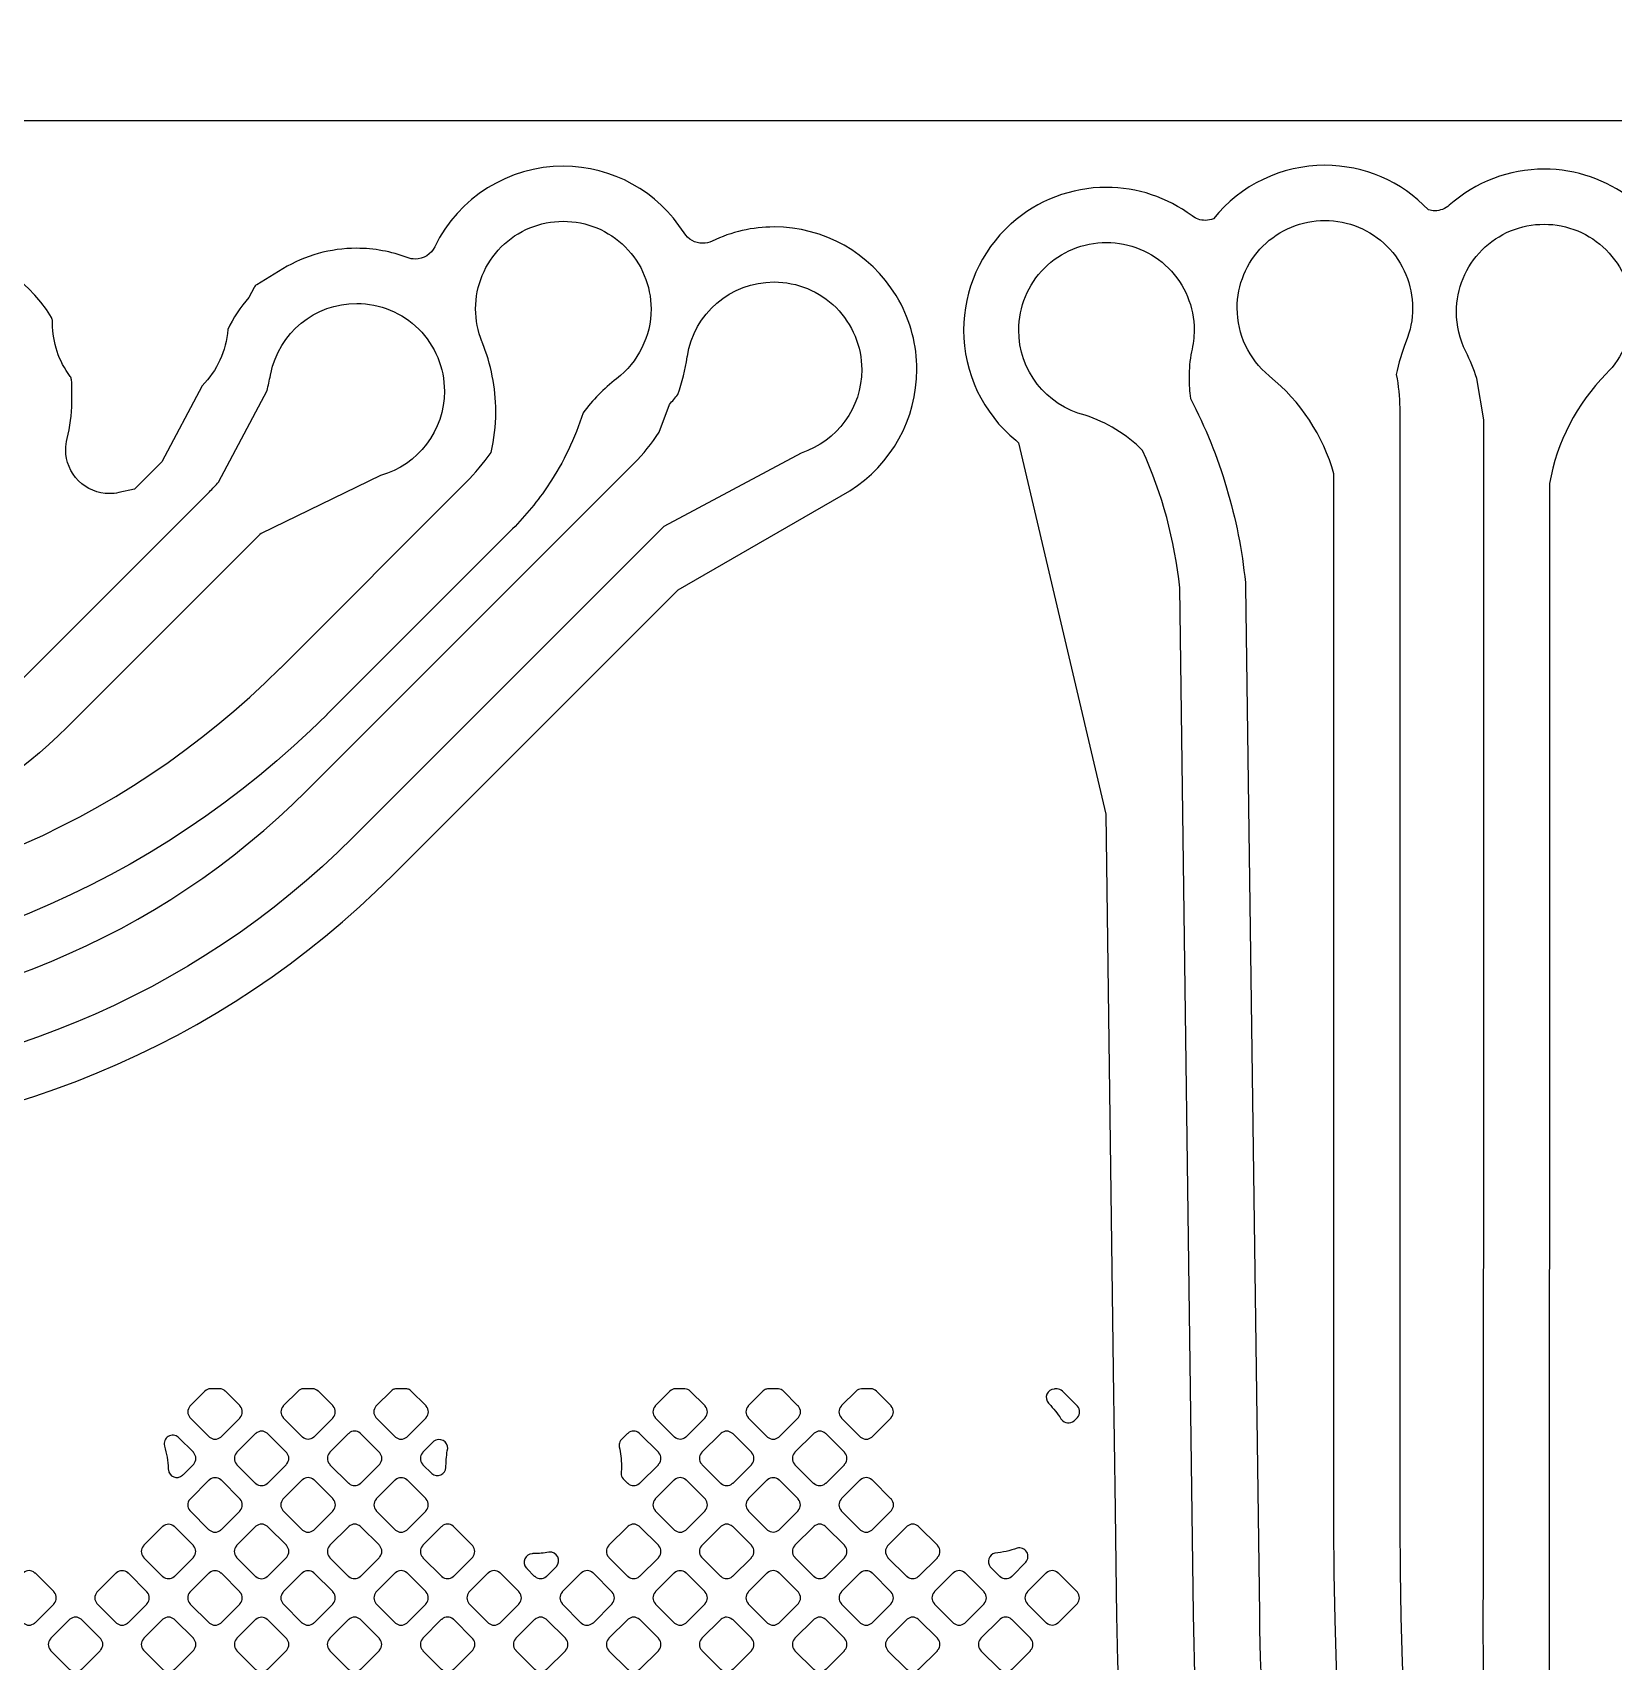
# Model space of a CAD drawing. Extents: x 0 to 248, y 0 to 175.
# Drawn here: x 83.632 to 87.295, y 149.418 to 153.192 of the extents above; entities that cross this region are included whole.
import ezdxf

# ---------------------------------------------------------------- set-up
doc = ezdxf.new("R2010")
doc.units = 0
doc.layers.add('gbr-dxf', color=7, linetype='Continuous')
doc.layers.add('gbr-outline-dxf', color=2, linetype='Continuous')

msp = doc.modelspace()

# ---------------------------------------------------------------- linework, layer by layer
at = {"layer": 'gbr-dxf', "linetype": 'Continuous'}
for points in [[(77.6463, 149.5071), (77.6463, 152.6918, -0.414221), (77.9428, 152.9882), (90.943, 152.9882, -0.41422), (91.2394, 152.6918), (91.2394, 149.5109), (91.2192, 149.4907, 0.16592), (91.2141, 149.4789), (91.2141, 147.4676, -0.013289), (91.214, 147.4665), (91.214, 146.461)], [(82.9762, 150.6211, 0.198925), (84.4649, 151.2381), (85.1279, 151.9008), (85.5254, 152.1307, 0.258618), (85.6808, 152.4111, 0.127466), (85.6392, 152.5719), (85.6326, 152.5828, 0.261972), (85.35, 152.7418), (85.3499, 152.7418, 0.112514), (85.2066, 152.709, -0.112024), (85.1847, 152.7041, -0.25774), (85.1416, 152.7278, 0.257859), (84.8617, 152.8825, 0.287253), (84.564, 152.6961, -0.287801), (84.5183, 152.6674, -0.090991), (84.5003, 152.6707, 0.090898), (84.3829, 152.6923), (84.3824, 152.6923, 0.135887), (84.2122, 152.645), (84.1514, 152.608, 0.114019), (84.1453, 152.6014, -0.034533), (84.1451, 152.6012), (84.1332, 152.5785, 0.067769), (84.0842, 152.5038, -0.181663), (84.0247, 152.3739), (83.9313, 152.1975), (83.8678, 152.134), (83.8317, 152.1261, -0.053127), (83.8104, 152.1238, -0.414229), (83.7088, 152.2255, -0.064568), (83.7121, 152.2513, 0.064379), (83.723, 152.3354), (83.723, 152.3359, 0.00737), (83.7228, 152.3453, 0.012254), (83.7233, 152.3613, 0.020059), (83.7222, 152.3877, 0.103834), (83.7194, 152.3954, -0.163352), (83.6783, 152.518, -0.006774), (83.6784, 152.5231, 0.117183), (83.6759, 152.532, 0.263062), (83.3923, 152.6923, 0.209797)], [(87.4535, 152.6313, 0.338779), (87.1343, 152.8757), (87.1343, 152.8757, 0.183708), (86.9145, 152.7921, -0.183274), (86.8808, 152.7793, -0.072667), (86.8663, 152.7814, 0.205697), (86.6263, 152.8846), (86.6262, 152.8846, 0.227316), (86.3682, 152.7609, -0.096943), (86.3491, 152.7571, -0.163848), (86.3184, 152.7675, 0.162093), (86.12, 152.8335), (86.12, 152.8335, 0.184364), (85.8996, 152.7494, -0.006596), (85.898, 152.7479, 0.211806), (85.7893, 152.5028)], [(82.8154, 151.1429, 0.198586), (84.2057, 151.7194), (84.2061, 151.7197), (84.6359, 152.1495), (84.6362, 152.1499, 0.043997), (84.6942, 152.2192, 0.055768), (84.7053, 152.3119, -0.010996), (84.7052, 152.315, 0.097775), (84.6737, 152.4745, -0.007223), (84.6731, 152.4762, -0.095614), (84.6585, 152.5518, -0.414223), (84.8617, 152.755, -0.414223), (85.0649, 152.5518, -0.234065), (84.9849, 152.3902, 0.066151), (84.9076, 152.311, -0.069076), (84.8284, 152.1455, -0.007481), (84.8273, 152.1439, -0.04941), (84.744, 152.0421), (84.7436, 152.0417), (84.3139, 151.612), (84.3135, 151.6116, -0.198844), (82.8135, 150.9905, -0.007678)], [(89.1938, 143.5837, -0.198755), (86.6473, 149.73, -0.011889), (86.6472, 149.7334, -0.001401), (86.6473, 149.7803, -0.006774), (86.6473, 149.7819), (86.6473, 152.1694, 0.15456), (86.4982, 152.3959, -0.007498), (86.4968, 152.3971, -0.223524), (86.4231, 152.5536, -0.414223), (86.6263, 152.7568, -0.414223), (86.8295, 152.5536, -0.097355), (86.8144, 152.4768, 0.044886), (86.7916, 152.3996, -0.047616), (86.7997, 152.3225, -0.019176), (86.7998, 152.3168), (86.7998, 152.1813, -0.01601), (86.7997, 152.1766), (86.7997, 149.7799, -0.008654), (86.7997, 149.7776, 0.001254), (86.7996, 149.7368, -0.011774), (86.7997, 149.7335, 0.198929), (89.3032, 143.6898, -0.008685)], [(89.2774, 143.9919, -0.198702), (86.9933, 149.5055, -0.011933), (86.9932, 149.509, -0.002991), (86.9938, 149.6015), (86.9938, 149.6026), (86.9943, 151.0538, -0.007608), (86.9943, 151.0557), (86.9943, 152.1514, -0.007697), (86.9943, 152.1534, -0.009964), (86.9943, 152.1561), (86.9943, 152.2945), (86.9781, 152.3909, 0.035159), (86.9528, 152.4534, -0.117388), (86.931, 152.5449, -0.414223), (87.1342, 152.7481, -0.414223), (87.3374, 152.5449, -0.198264), (87.2783, 152.4016, 0.15275), (87.1467, 152.147), (87.1467, 151.0537, -0.007746), (87.1467, 151.0518), (87.1462, 149.6006, -0.010093), (87.1461, 149.5978, 0.002819), (87.1456, 149.5124, -0.011725), (87.1457, 149.509, 0.198897), (89.3868, 144.098, -0.008509)], [(86.4278, 148.43, -0.041374), (86.3219, 149.5264, -0.007759), (86.3219, 149.5284), (86.29, 151.9058, 0.079976), (86.2039, 152.2241, 0.116512), (86.0707, 152.3057, -0.344005), (85.9169, 152.5028, -0.414223), (86.1201, 152.706, -0.414223), (86.3233, 152.5028, -0.062274), (86.317, 152.4528, 0.045111), (86.3115, 152.3922, 0.035373), (86.3149, 152.3445, -0.094409), (86.442, 151.9177, -0.028699), (86.4424, 151.909), (86.4744, 149.5285, -0.007653), (86.4744, 149.5265, 0.041158), (86.5771, 148.4608, -0.012756)], [(82.9796, 150.9008, 0.198379), (84.267, 151.4354), (84.2673, 151.4358), (85.0245, 152.193), (85.0246, 152.193), (85.0246, 152.193), (85.0251, 152.1936, 0.052894), (85.0835, 152.2662), (85.1078, 152.3306, 0.022796), (85.1269, 152.3538, 0.050871), (85.1489, 152.4407, -0.006255), (85.1491, 152.442, -0.370175), (85.3499, 152.6143, -0.414223), (85.5531, 152.4111, -0.324687), (85.4129, 152.2179), (85.0946, 152.0475), (84.3751, 151.328), (84.3747, 151.3276, -0.198865), (82.9763, 150.7484, -0.011859)], [(83.6049, 151.6911), (84.041, 152.1272), (84.041, 152.1272), (84.041, 152.1272), (84.0419, 152.1281, 0.015135), (84.0631, 152.1507), (84.1753, 152.3626, 0.017646), (84.183, 152.3979, -0.01267), (84.1838, 152.4015, -0.357172), (84.383, 152.5646, -0.414223), (84.5862, 152.3614, -0.336141), (84.4379, 152.1657), (84.1615, 152.0317, 0.008153), (84.1497, 152.0203), (84.1488, 152.0194), (84.1488, 152.0194), (84.1488, 152.0194), (83.7127, 151.5833), (83.7123, 151.5829, -0.19837), (82.8802, 151.2376, -0.007863)], [(85.7893, 152.5028, 0.224387), (85.9099, 152.2475), (85.9166, 152.2419), (86.1187, 151.3809), (86.1359, 150.0936, -0.031401), (86.136, 150.0905), (86.1403, 149.7695, -0.024536), (86.1404, 149.7672), (86.1428, 149.5822, -0.02971), (86.1429, 149.5793), (86.1429, 149.5791), (86.1436, 149.526, -0.020598), (86.1437, 149.524, 0.041374), (86.2525, 148.3984, -0.014401), (86.2527, 148.3972), (86.3221, 148.0123, -0.013612), (86.3223, 148.0111, 0.04234), (86.6973, 146.633, -0.034058), (86.6984, 146.6299, 0.030775), (87.1147, 145.678, -0.014751), (87.1153, 145.6768), (87.2744, 145.3666, -0.022541), (87.2755, 145.3647, 0.006915), (87.3941, 145.1431, 0.283708)]]:
    msp.add_lwpolyline(points, format="xyb", dxfattribs=at)
for points in [[(83.9967, 149.9831, -0.103612), (83.9977, 149.9813), (84.0402, 149.9388, -0.100054), (84.0419, 149.9378, 0.379731), (84.0679, 149.9378, -0.096265), (84.0695, 149.9388), (84.1121, 149.9814, -0.096266), (84.1131, 149.9831, 0.379731), (84.1131, 150.009, -0.107718), (84.1121, 150.0109), (84.0791, 150.0439, -0.061973), (84.0786, 150.0443, 0.180731), (84.0657, 150.0496), (84.0441, 150.0496, 0.176204), (84.0314, 150.0445), (83.9976, 150.0107, -0.096266), (83.9967, 150.0091, 0.379731)], [(84.2123, 149.9831, -0.096265), (84.2133, 149.9815), (84.2559, 149.9389, -0.091913), (84.2574, 149.938, 0.379731), (84.2834, 149.938, -0.09572), (84.2851, 149.9389), (84.3276, 149.9814, -0.096266), (84.3285, 149.9831, 0.379731), (84.3285, 150.0091, -0.100032), (84.3275, 150.0108), (84.2942, 150.0441, -0.034754), (84.294, 150.0443, -0.045322), (84.2937, 150.0445, 0.176073), (84.281, 150.0496), (84.2597, 150.0496, 0.175844), (84.2471, 150.0445), (84.2133, 150.0107, -0.095916), (84.2123, 150.0091, 0.379731)], [(84.4276, 149.9831, -0.087549), (84.4286, 149.9816), (84.4713, 149.9389, -0.09979), (84.473, 149.9379, 0.379731), (84.499, 149.9379, -0.096225), (84.5006, 149.9388), (84.5432, 149.9815, -0.095916), (84.5442, 149.9831, 0.379731), (84.5442, 150.0091, -0.087748), (84.5433, 150.0106), (84.5087, 150.0452, 0.062876), (84.5045, 150.0478, 0.090011), (84.4976, 150.0496), (84.4746, 150.0496, 0.093619), (84.4675, 150.0478, 0.075399), (84.4625, 150.0445), (84.4286, 150.0107, -0.095916), (84.4276, 150.009, 0.379731)], [(85.0742, 149.9832, -0.087372), (85.0751, 149.9817), (85.1178, 149.939, -0.099696), (85.1195, 149.938, 0.379731), (85.1455, 149.938, -0.096265), (85.1472, 149.939), (85.1897, 149.9815, -0.095916), (85.1906, 149.9831, 0.379731), (85.1906, 150.0091, -0.091745), (85.1897, 150.0106), (85.1558, 150.0445, 0.169599), (85.1436, 150.0496), (85.1216, 150.0496, 0.176204), (85.1089, 150.0445), (85.0752, 150.0108, -0.096266), (85.0742, 150.0092, 0.379731)], [(85.2897, 149.9831, -0.09572), (85.2907, 149.9814), (85.3334, 149.9387, -0.091964), (85.335, 149.9378, 0.379731), (85.361, 149.9378, -0.096265), (85.3626, 149.9388), (85.4053, 149.9815, -0.096266), (85.4063, 149.9831, 0.379731), (85.4063, 150.0091, -0.082756), (85.4054, 150.0105), (85.3705, 150.0454, 0.060717), (85.3664, 150.0479, 0.084526), (85.36, 150.0496), (85.3364, 150.0496, 0.094049), (85.3292, 150.0477, 0.070237), (85.3246, 150.0446), (85.2907, 150.0107, -0.096266), (85.2897, 150.0091, 0.379731)], [(85.5054, 149.9831, -0.103825), (85.5064, 149.9813), (85.5488, 149.9389, -0.09979), (85.5505, 149.9379, 0.379289), (85.5765, 149.9379, -0.095866), (85.5781, 149.9389), (85.6207, 149.9814, -0.095796), (85.6216, 149.9831, 0.37925), (85.6216, 150.009, -0.108153), (85.6206, 150.0109), (85.5876, 150.0439, -0.063761), (85.5871, 150.0443, 0.180695), (85.5742, 150.0496), (85.5524, 150.0496, 0.16951), (85.5402, 150.0445), (85.5064, 150.0107, -0.096266), (85.5054, 150.0091, 0.379731)], [(85.9857, 150.0167, -0.061622), (85.9871, 150.0146, -0.054713), (86.0148, 149.9801, -0.066118), (86.0161, 149.9786, 0.44416), (86.045, 149.9754, -0.075742), (86.0469, 149.9766), (86.0519, 149.9816, -0.096266), (86.0529, 149.9833, 0.379731), (86.0529, 150.0092, -0.08798), (86.0519, 150.0107), (86.0181, 150.0445, 0.169599), (86.006, 150.0496), (86.0016, 150.0496, -0.064782), (85.999, 150.0491, 0.626645)], [(83.9374, 149.9176, -0.028076), (83.9375, 149.9166, -0.064828), (83.9462, 149.8649, -0.044472), (83.9467, 149.862, 0.615546), (83.9792, 149.8491, -0.047752), (83.9817, 149.851), (84.0044, 149.8737, -0.096266), (84.0054, 149.8753, 0.379731), (84.0054, 149.9013, -0.082756), (84.0045, 149.9027), (83.9705, 149.9366, -0.0231), (83.9699, 149.9372, 0.734043)], [(84.1044, 149.9012, 0.379214), (84.1045, 149.8753, -0.10047), (84.1055, 149.8735), (84.1479, 149.8311, -0.096266), (84.1496, 149.8301, 0.379289), (84.1755, 149.8301, -0.095866), (84.1772, 149.831), (84.2199, 149.8738, -0.095602), (84.2209, 149.8755, 0.379214), (84.2209, 149.9014, -0.096625), (84.2199, 149.9031), (84.1774, 149.9455, -0.100115), (84.1757, 149.9465, 0.379672), (84.1498, 149.9465, -0.096157), (84.1481, 149.9456), (84.1054, 149.9028, -0.095602)], [(84.32, 149.9014, 0.379293), (84.32, 149.8754, -0.091954), (84.3209, 149.8738), (84.3638, 149.831, -0.087515), (84.3652, 149.8301, 0.379731), (84.3912, 149.8301, -0.096265), (84.3929, 149.8311), (84.4353, 149.8736, -0.096111), (84.4363, 149.8752, 0.379289), (84.4363, 149.9012, -0.103582), (84.4353, 149.903), (84.3927, 149.9456, -0.091703), (84.3911, 149.9466, 0.379287), (84.3652, 149.9466, -0.095612), (84.3635, 149.9456), (84.3209, 149.903, -0.095602)], [(84.5355, 149.8753, -0.091558), (84.5364, 149.8737), (84.5569, 149.8532, 0.623374), (84.5899, 149.8675), (84.5899, 149.8679, -0.004648), (84.5899, 149.8711, -0.049597), (84.5939, 149.911, 0.635198), (84.5615, 149.9279), (84.5365, 149.9029, -0.096266), (84.5355, 149.9012, 0.379731)], [(84.9913, 149.9205, 0.064546), (84.9915, 149.9154, -0.055077), (84.9964, 149.8711, -0.021406), (84.9956, 149.8539, 0.173132), (85.0001, 149.8412), (85.0101, 149.8311, -0.095916), (85.0117, 149.8302, 0.379731), (85.0377, 149.8302, -0.096265), (85.0393, 149.8311), (85.082, 149.8738, -0.095916), (85.0829, 149.8754, 0.379731), (85.0829, 149.9014, -0.096265), (85.082, 149.903), (85.0394, 149.9456, -0.09979), (85.0376, 149.9466, 0.379731), (85.0117, 149.9466, -0.09572), (85.01, 149.9456), (84.9964, 149.932, 0.154271), (84.9914, 149.921, -0.050076)], [(85.1821, 149.8755, -0.099645), (85.1831, 149.8737), (85.2257, 149.8311, -0.095796), (85.2274, 149.8301, 0.379293), (85.2533, 149.8301, -0.09572), (85.255, 149.8311), (85.2975, 149.8736, -0.095916), (85.2984, 149.8753, 0.379731), (85.2984, 149.9012, -0.096265), (85.2975, 149.9029), (85.2549, 149.9455, -0.10046), (85.2531, 149.9465, 0.379289), (85.2272, 149.9465, -0.095506), (85.2256, 149.9455), (85.183, 149.903, -0.095628), (85.1821, 149.9014, 0.379239)], [(85.3975, 149.8752, -0.091663), (85.3985, 149.8737), (85.441, 149.8312, -0.103446), (85.4428, 149.8302, 0.379731), (85.4687, 149.8302, -0.096265), (85.4704, 149.8311), (85.513, 149.8738, -0.095916), (85.514, 149.8754, 0.379731), (85.514, 149.9014, -0.087549), (85.5131, 149.9029), (85.4704, 149.9456, -0.091913), (85.4688, 149.9465, 0.379731), (85.4428, 149.9465, -0.09572), (85.4412, 149.9455), (85.3985, 149.9028, -0.096266), (85.3975, 149.9012, 0.379731)], [(83.9966, 149.7674, -0.091663), (83.9976, 149.7659), (84.04, 149.7234, -0.103446), (84.0418, 149.7223, 0.379731), (84.0678, 149.7223, -0.096265), (84.0694, 149.7233), (84.1121, 149.7659, -0.095916), (84.113, 149.7676, 0.379731), (84.113, 149.7936, -0.087549), (84.1121, 149.795), (84.0694, 149.8377, -0.091913), (84.0679, 149.8387, 0.379731), (84.0419, 149.8387, -0.09572), (84.0403, 149.8377), (83.9976, 149.795, -0.096266), (83.9966, 149.7934, 0.379731)], [(84.2122, 149.7935, 0.379293), (84.2122, 149.7676, -0.103917), (84.2132, 149.7658), (84.2557, 149.7233, -0.100054), (84.2574, 149.7223, 0.379731), (84.2834, 149.7223, -0.096265), (84.285, 149.7233), (84.3277, 149.7659, -0.096111), (84.3286, 149.7675, 0.379289), (84.3287, 149.7935, -0.10703), (84.3276, 149.7953), (84.2851, 149.8379, -0.095628), (84.2834, 149.8389, 0.379287), (84.2575, 149.8389, -0.095612), (84.2559, 149.8379), (84.2131, 149.7952, -0.095602)], [(84.4278, 149.7935, 0.379293), (84.4278, 149.7676, -0.092348), (84.4288, 149.766), (84.4715, 149.7233, -0.088202), (84.4729, 149.7224, 0.379289), (84.4989, 149.7224, -0.095866), (84.5005, 149.7234), (84.5431, 149.7659, -0.095602), (84.544, 149.7676, 0.379214), (84.544, 149.7935, -0.104392), (84.543, 149.7953), (84.5005, 149.8378, -0.091855), (84.499, 149.8387, 0.379672), (84.473, 149.8387, -0.095612), (84.4714, 149.8378), (84.4288, 149.7952, -0.095535)], [(85.0743, 149.7677, -0.097612), (85.0752, 149.766), (85.1179, 149.7233, -0.093899), (85.1195, 149.7223, 0.379506), (85.1455, 149.7223, -0.095973), (85.1471, 149.7233), (85.1898, 149.7659, -0.096332), (85.1907, 149.7676, 0.379289), (85.1908, 149.7935, -0.099534), (85.1898, 149.7952), (85.1472, 149.8378, -0.103498), (85.1454, 149.8388, 0.379293), (85.1195, 149.8388, -0.095956), (85.1178, 149.8378), (85.0753, 149.7952, -0.096128), (85.0743, 149.7936, 0.379155)], [(85.2899, 149.7676, -0.100154), (85.2909, 149.7659), (85.3334, 149.7234, -0.095796), (85.3351, 149.7224, 0.379293), (85.361, 149.7224, -0.096625), (85.3627, 149.7234), (85.4051, 149.7659, -0.095916), (85.4061, 149.7676, 0.379731), (85.4061, 149.7935, -0.096265), (85.4051, 149.7952), (85.3627, 149.8376, -0.10046), (85.361, 149.8386, 0.379289), (85.335, 149.8387, -0.095506), (85.3334, 149.8377), (85.2909, 149.7952, -0.095585), (85.2899, 149.7936, 0.379287)], [(85.5052, 149.7676, -0.095649), (85.5062, 149.766), (85.549, 149.7232, -0.091364), (85.5505, 149.7223, 0.379293), (85.5765, 149.7223, -0.096265), (85.5781, 149.7232), (85.6208, 149.766, -0.095916), (85.6218, 149.7676, 0.379731), (85.6218, 149.7936, -0.083235), (85.6209, 149.795), (85.578, 149.8379, -0.087638), (85.5765, 149.8388, 0.379289), (85.5506, 149.8388, -0.095506), (85.5489, 149.8379), (85.5062, 149.7951, -0.095296), (85.5052, 149.7935, 0.379239)], [(83.8889, 149.6597, -0.091558), (83.8899, 149.6582), (83.9326, 149.6155, -0.087515), (83.934, 149.6146, 0.379731), (83.96, 149.6146, -0.096265), (83.9617, 149.6156), (84.0043, 149.6581, -0.095916), (84.0052, 149.6598, 0.379731), (84.0052, 149.6858, -0.087549), (84.0043, 149.6872), (83.9616, 149.7299, -0.091913), (83.9601, 149.7309, 0.379731), (83.9341, 149.7309, -0.09572), (83.9325, 149.7299), (83.8899, 149.6874, -0.096266), (83.8889, 149.6857, 0.379731)], [(84.1043, 149.6597, -0.09572), (84.1053, 149.6581), (84.148, 149.6154, -0.091964), (84.1496, 149.6144, 0.379731), (84.1755, 149.6144, -0.096265), (84.1772, 149.6154), (84.2199, 149.6581, -0.096558), (84.2209, 149.6598, 0.379731), (84.2209, 149.6858, -0.082756), (84.22, 149.6872), (84.1771, 149.7301, -0.087515), (84.1756, 149.731, 0.379731), (84.1496, 149.731, -0.096265), (84.148, 149.73), (84.1053, 149.6874, -0.096266), (84.1043, 149.6857, 0.379731)], [(84.32, 149.6598, -0.104099), (84.321, 149.658), (84.3634, 149.6156, -0.099711), (84.3651, 149.6146, 0.378858), (84.3911, 149.6146, -0.095506), (84.3927, 149.6155), (84.4354, 149.6582, -0.095796), (84.4363, 149.6599, 0.379293), (84.4363, 149.6858, -0.107718), (84.4353, 149.6877), (84.3929, 149.7301, -0.096266), (84.3913, 149.731, 0.379731), (84.3653, 149.731, -0.09572), (84.3637, 149.7301), (84.321, 149.6874, -0.096023), (84.32, 149.6857, 0.379672)], [(84.5355, 149.6858, 0.379293), (84.5355, 149.6599, -0.092348), (84.5365, 149.6583), (84.5792, 149.6156, -0.087638), (84.5806, 149.6147, 0.379731), (84.6066, 149.6147, -0.095756), (84.6082, 149.6157), (84.6507, 149.6582, -0.09635), (84.6517, 149.6598, 0.379672), (84.6517, 149.6858, -0.103621), (84.6507, 149.6876), (84.6082, 149.7301, -0.091703), (84.6066, 149.7311, 0.379239), (84.5807, 149.7311, -0.095612), (84.5791, 149.7301), (84.5365, 149.6875, -0.095796)], [(84.9665, 149.6599, -0.104099), (84.9676, 149.6581), (85.0101, 149.6156, -0.099711), (85.0118, 149.6146, 0.379214), (85.0378, 149.6146, -0.095973), (85.0394, 149.6156), (85.0819, 149.6581, -0.096054), (85.0829, 149.6597, 0.379672), (85.0829, 149.6857, -0.107475), (85.0819, 149.6875), (85.0393, 149.7301, -0.095602), (85.0377, 149.731, 0.379214), (85.0117, 149.731, -0.096625), (85.0101, 149.73), (84.9675, 149.6875, -0.096023), (84.9666, 149.6859, 0.379672)], [(85.1821, 149.6598, -0.096265), (85.1831, 149.6581), (85.2256, 149.6156, -0.092342), (85.2272, 149.6146, 0.379543), (85.2532, 149.6146, -0.098572), (85.2548, 149.6156), (85.2975, 149.6582, -0.095796), (85.2984, 149.6599, 0.378894), (85.2984, 149.6858, -0.099534), (85.2975, 149.6875), (85.255, 149.73, -0.103498), (85.2532, 149.731, 0.379214), (85.2273, 149.731, -0.096625), (85.2256, 149.73), (85.1831, 149.6874, -0.095916), (85.1821, 149.6858, 0.379731)], [(85.3975, 149.6599, -0.087254), (85.3984, 149.6584), (85.4412, 149.6156, -0.099711), (85.4429, 149.6146, 0.379214), (85.4689, 149.6147, -0.096625), (85.4705, 149.6156), (85.513, 149.6581, -0.095916), (85.514, 149.6598, 0.379289), (85.514, 149.6857, -0.092061), (85.513, 149.6873), (85.4703, 149.73, -0.095796), (85.4687, 149.731, 0.379214), (85.4427, 149.731, -0.095956), (85.4411, 149.73), (85.3985, 149.6875, -0.096023), (85.3975, 149.6858, 0.379672)], [(85.6131, 149.6598, -0.095506), (85.614, 149.6581), (85.6567, 149.6155, -0.091205), (85.6582, 149.6146, 0.379214), (85.6842, 149.6146, -0.095956), (85.6858, 149.6156), (85.7285, 149.6583, -0.096023), (85.7295, 149.6599, 0.379672), (85.7295, 149.6859, -0.082876), (85.7287, 149.6873), (85.6858, 149.7301, -0.08752), (85.6843, 149.731, 0.37925), (85.6584, 149.731, -0.096625), (85.6567, 149.73), (85.6141, 149.6874, -0.096332), (85.6131, 149.6857, 0.379289)], [(84.7759, 149.635, -0.043893), (84.778, 149.6322), (84.7945, 149.6156, -0.095916), (84.7962, 149.6146, 0.379731), (84.8221, 149.6146, -0.096117), (84.8238, 149.6156), (84.8454, 149.6373, -0.014637), (84.846, 149.6379, 0.685921), (84.8288, 149.671, -0.013507), (84.8281, 149.6709, -0.043407), (84.7931, 149.6679), (84.7925, 149.6679, -0.037602), (84.7896, 149.6675, 0.630266)], [(85.8506, 149.6372), (85.872, 149.6158, -0.107363), (85.8738, 149.6148, 0.379293), (85.8998, 149.6148, -0.096265), (85.9014, 149.6158), (85.9333, 149.6476), (85.9333, 149.6476, 0.742368), (85.9132, 149.6803, -0.065412), (85.8616, 149.6687, 0.526309)], [(83.5656, 149.578, 0.379293), (83.5656, 149.5521, -0.095956), (83.5666, 149.5505), (83.6093, 149.5077, -0.092072), (83.6109, 149.5068, 0.379289), (83.6368, 149.5068, -0.095506), (83.6385, 149.5078), (83.6811, 149.5504, -0.095602), (83.6821, 149.5521, 0.379293), (83.6821, 149.578, -0.099964), (83.6811, 149.5797), (83.6386, 149.6222, -0.104584), (83.6368, 149.6233, 0.379672), (83.6109, 149.6233, -0.095612), (83.6092, 149.6223), (83.5666, 149.5797, -0.095602)], [(83.7812, 149.552, -0.087549), (83.7822, 149.5506), (83.825, 149.5078, -0.083056), (83.8264, 149.5069, 0.379731), (83.8523, 149.5069, -0.09572), (83.854, 149.5079), (83.8966, 149.5505, -0.096266), (83.8975, 149.5521, 0.379731), (83.8975, 149.5781, -0.087314), (83.8966, 149.5795), (83.8539, 149.6222, -0.091964), (83.8524, 149.6232, 0.379731), (83.8264, 149.6232, -0.096265), (83.8248, 149.6222), (83.7822, 149.5797, -0.095916), (83.7812, 149.578, 0.379731)], [(83.9966, 149.552, -0.087314), (83.9975, 149.5505), (84.0402, 149.5078, -0.09979), (84.0419, 149.5068, 0.379731), (84.0679, 149.5068, -0.09572), (84.0696, 149.5078), (84.1119, 149.5502), (84.1121, 149.5503, -0.096266), (84.113, 149.5519, 0.379731), (84.113, 149.5779, -0.091745), (84.1121, 149.5795), (84.0694, 149.6222, -0.096121), (84.0677, 149.6232, 0.379731), (84.0418, 149.6232, -0.09572), (84.0401, 149.6222), (83.9976, 149.5796, -0.096266), (83.9966, 149.578, 0.379731)], [(84.2122, 149.552, -0.100154), (84.2132, 149.5502), (84.2557, 149.5077, -0.095602), (84.2573, 149.5068, 0.379293), (84.2833, 149.5068, -0.095956), (84.2849, 149.5078), (84.3275, 149.5504, -0.096332), (84.3285, 149.552, 0.379289), (84.3285, 149.578, -0.095506), (84.3276, 149.5796), (84.2848, 149.6224, -0.082483), (84.2834, 149.6232, 0.379293), (84.2575, 149.6232, -0.095956), (84.2558, 149.6222), (84.2132, 149.5796, -0.096023), (84.2122, 149.5779, 0.379672)], [(84.4277, 149.578, 0.379214), (84.4277, 149.5521, -0.104392), (84.4287, 149.5503), (84.4711, 149.5079, -0.09979), (84.4728, 149.5069, 0.379731), (84.4988, 149.5069, -0.09572), (84.5004, 149.5079), (84.543, 149.5505, -0.096314), (84.544, 149.5521, 0.379703), (84.544, 149.5781, -0.107598), (84.543, 149.58), (84.5006, 149.6224, -0.095935), (84.4989, 149.6234, 0.379196), (84.473, 149.6234, -0.096157), (84.4714, 149.6224), (84.4286, 149.5797, -0.095602)], [(84.6432, 149.5522, -0.09148), (84.6441, 149.5507), (84.687, 149.5078, -0.089936), (84.6885, 149.5069, 0.379506), (84.7144, 149.5069, -0.096117), (84.7161, 149.5079), (84.7173, 149.5091), (84.7586, 149.5504, -0.096214), (84.7595, 149.552, 0.379672), (84.7596, 149.578, -0.103621), (84.7585, 149.5798), (84.7159, 149.6224, -0.091364), (84.7143, 149.6234, 0.379293), (84.6884, 149.6233, -0.095956), (84.6867, 149.6224), (84.6442, 149.5798, -0.096332), (84.6432, 149.5782, 0.379289)], [(84.8587, 149.5521, -0.091476), (84.8596, 149.5505), (84.9025, 149.5076, -0.08752), (84.904, 149.5067, 0.379293), (84.9299, 149.5068, -0.096119), (84.9316, 149.5077), (84.9743, 149.5505, -0.096128), (84.9753, 149.5521, 0.379321), (84.9753, 149.578, -0.082704), (84.9744, 149.5794), (84.9314, 149.6224, -0.08752), (84.93, 149.6233, 0.379293), (84.904, 149.6233, -0.09572), (84.9024, 149.6223), (84.8597, 149.5797, -0.096111), (84.8587, 149.578, 0.379289)], [(85.0744, 149.5521, -0.107149), (85.0754, 149.5503), (85.1178, 149.5079, -0.103324), (85.1195, 149.5069, 0.379293), (85.1455, 149.5069, -0.096625), (85.1471, 149.5079), (85.1896, 149.5504, -0.096314), (85.1906, 149.552, 0.379672), (85.1906, 149.578, -0.104099), (85.1896, 149.5798), (85.1473, 149.6221, -0.107634), (85.1454, 149.6231, 0.379293), (85.1195, 149.6231, -0.096625), (85.1178, 149.6222), (85.0754, 149.5797, -0.096314), (85.0744, 149.5781, 0.379672)], [(85.2897, 149.552, -0.082756), (85.2906, 149.5506), (85.3334, 149.5078, -0.096214), (85.3351, 149.5068, 0.379672), (85.361, 149.5068, -0.095612), (85.3626, 149.5078), (85.4053, 149.5505, -0.095602), (85.4063, 149.5521, 0.378906), (85.4063, 149.578, -0.095506), (85.4053, 149.5797), (85.3627, 149.6223, -0.099711), (85.361, 149.6233, 0.379293), (85.335, 149.6233, -0.095956), (85.3334, 149.6223), (85.2907, 149.5796, -0.096266), (85.2897, 149.578, 0.379731)], [(85.5054, 149.5521, -0.09148), (85.5063, 149.5505), (85.5491, 149.5078, -0.08752), (85.5505, 149.5069, 0.379293), (85.5765, 149.5069, -0.09572), (85.5781, 149.5079), (85.6207, 149.5505, -0.096214), (85.6217, 149.5521, 0.379703), (85.6217, 149.578, -0.087254), (85.6208, 149.5795), (85.5781, 149.6223, -0.091578), (85.5765, 149.6232, 0.379293), (85.5506, 149.6232, -0.095956), (85.5489, 149.6222), (85.5064, 149.5797, -0.096332), (85.5054, 149.578, 0.379289)], [(85.7208, 149.552, -0.095756), (85.7218, 149.5504), (85.7643, 149.5078, -0.091437), (85.7659, 149.5069, 0.379731), (85.7919, 149.5069, -0.096265), (85.7935, 149.5079), (85.8362, 149.5506, -0.095916), (85.8372, 149.5522, 0.379731), (85.8372, 149.5782, -0.083235), (85.8363, 149.5796), (85.7935, 149.6224, -0.087638), (85.792, 149.6233, 0.379731), (85.7661, 149.6233, -0.096265), (85.7644, 149.6223), (85.7218, 149.5797, -0.095916), (85.7208, 149.578, 0.379731)], [(85.9363, 149.5521, -0.09572), (85.9373, 149.5505), (85.9798, 149.508, -0.107548), (85.9816, 149.507, 0.379731), (86.0076, 149.507, -0.09572), (86.0092, 149.5079), (86.0517, 149.5504, -0.096266), (86.0527, 149.5521, 0.379731), (86.0527, 149.578, -0.100032), (86.0517, 149.5798), (86.0092, 149.6223, -0.104018), (86.0074, 149.6233, 0.379731), (85.9814, 149.6233, -0.09572), (85.9798, 149.6223), (85.9373, 149.5798, -0.096266), (85.9363, 149.5781, 0.379731)], [(83.6734, 149.4702, 0.379293), (83.6734, 149.4442, -0.087748), (83.6743, 149.4427), (83.7171, 149.3999, -0.082966), (83.7185, 149.3991, 0.379289), (83.7445, 149.399, -0.095866), (83.7461, 149.4), (83.7889, 149.4428, -0.095796), (83.7899, 149.4444, 0.379293), (83.7898, 149.4704, -0.092139), (83.7889, 149.4719), (83.7463, 149.5145, -0.096214), (83.7447, 149.5155, 0.379672), (83.7187, 149.5155, -0.095612), (83.7171, 149.5145), (83.6744, 149.4718, -0.095602)], [(83.8889, 149.4443, -0.087314), (83.8898, 149.4429), (83.9328, 149.3999, -0.083121), (83.9342, 149.3991, 0.379731), (83.9602, 149.3991, -0.096265), (83.9618, 149.4), (84.0044, 149.4426, -0.095916), (84.0054, 149.4443, 0.379731), (84.0054, 149.4702, -0.087549), (84.0045, 149.4717), (83.9616, 149.5145, -0.091913), (83.9601, 149.5155, 0.379731), (83.9341, 149.5155, -0.09572), (83.9325, 149.5145), (83.8899, 149.472, -0.096266), (83.8889, 149.4703, 0.379731)], [(84.1044, 149.4442, -0.091581), (84.1054, 149.4427), (84.1481, 149.3999, -0.08752), (84.1496, 149.399, 0.379293), (84.1755, 149.3991, -0.096119), (84.1772, 149.4), (84.2198, 149.4426, -0.096023), (84.2208, 149.4443, 0.379289), (84.2208, 149.4702, -0.087248), (84.2199, 149.4717), (84.1771, 149.5144, -0.09197), (84.1756, 149.5154, 0.379293), (84.1496, 149.5154, -0.096265), (84.148, 149.5144), (84.1479, 149.5143), (84.1054, 149.4718, -0.096314), (84.1045, 149.4702, 0.379703)], [(84.3199, 149.4442, -0.099812), (84.3209, 149.4425), (84.3634, 149.4001, -0.095628), (84.365, 149.3991, 0.379731), (84.391, 149.3991, -0.096265), (84.3926, 149.4001), (84.4352, 149.4427, -0.095916), (84.4362, 149.4443, 0.379731), (84.4362, 149.4703, -0.096265), (84.4352, 149.4719), (84.3925, 149.5146, -0.083056), (84.3911, 149.5155, 0.379731), (84.3652, 149.5155, -0.09572), (84.3635, 149.5145), (84.3208, 149.4719, -0.096266), (84.3199, 149.4702, 0.379731)], [(84.5354, 149.4444, -0.105621), (84.5364, 149.4426), (84.5789, 149.4001, -0.099711), (84.5807, 149.3991, 0.379293), (84.6066, 149.3991, -0.095956), (84.6082, 149.4001), (84.6509, 149.4427, -0.096214), (84.6518, 149.4443, 0.379672), (84.6519, 149.4703, -0.107598), (84.6508, 149.4721), (84.6083, 149.5147, -0.095602), (84.6066, 149.5157, 0.379293), (84.5807, 149.5156, -0.095956), (84.579, 149.5147), (84.5364, 149.472, -0.096128), (84.5354, 149.4703, 0.379506)], [(84.751, 149.4444, -0.089489), (84.7519, 149.4429), (84.7948, 149.4, -0.085481), (84.7963, 149.3991, 0.379506), (84.8222, 149.3991, -0.095973), (84.8239, 149.4), (84.8665, 149.4426, -0.096214), (84.8674, 149.4443, 0.379672), (84.8675, 149.4702, -0.091581), (84.8665, 149.4718), (84.8238, 149.5145, -0.095602), (84.8221, 149.5155, 0.379293), (84.7962, 149.5155, -0.095956), (84.7945, 149.5145), (84.752, 149.472, -0.096128), (84.751, 149.4703, 0.379155)], [(84.9666, 149.4442, -0.096265), (84.9675, 149.4426), (85.0101, 149.4, -0.092233), (85.0117, 149.3991, 0.379289), (85.0376, 149.3991, -0.095866), (85.0393, 149.4), (85.0819, 149.4427, -0.095796), (85.0829, 149.4443, 0.378906), (85.0829, 149.4703, -0.095866), (85.0819, 149.4719), (85.0392, 149.5147, -0.083), (85.0378, 149.5155, 0.379293), (85.0118, 149.5155, -0.096625), (85.0102, 149.5145), (84.9675, 149.4719, -0.095916), (84.9666, 149.4702, 0.379731)], [(85.1821, 149.4444, -0.107149), (85.1831, 149.4426), (85.2256, 149.4001, -0.103498), (85.2274, 149.3991, 0.379293), (85.2533, 149.3991, -0.096265), (85.255, 149.4001), (85.2975, 149.4426, -0.095916), (85.2984, 149.4442, 0.379731), (85.2984, 149.4702, -0.104215), (85.2974, 149.472), (85.255, 149.5144, -0.107817), (85.2531, 149.5154, 0.379289), (85.2272, 149.5155, -0.095506), (85.2256, 149.5145), (85.183, 149.472, -0.095296), (85.1821, 149.4703, 0.379239)], [(85.3975, 149.4701, 0.379293), (85.3975, 149.4442, -0.083235), (85.3984, 149.4428), (85.4411, 149.4001, -0.096266), (85.4428, 149.3991, 0.379731), (85.4687, 149.3991, -0.09572), (85.4704, 149.4001), (85.513, 149.4427, -0.096214), (85.514, 149.4444, 0.379672), (85.514, 149.4703, -0.095612), (85.513, 149.472), (85.4705, 149.5145, -0.099711), (85.4688, 149.5155, 0.378906), (85.4429, 149.5155, -0.095506), (85.4412, 149.5145), (85.3985, 149.4718, -0.095602)], [(85.6131, 149.4443, -0.091745), (85.614, 149.4428), (85.6567, 149.4001, -0.087638), (85.6582, 149.3992, 0.379731), (85.6842, 149.3992, -0.096265), (85.6858, 149.4002), (85.7284, 149.4428, -0.096266), (85.7294, 149.4444, 0.379731), (85.7294, 149.4704, -0.087314), (85.7285, 149.4718), (85.6858, 149.5145, -0.091964), (85.6842, 149.5155, 0.379731), (85.6583, 149.5155, -0.096265), (85.6566, 149.5145), (85.6141, 149.472, -0.095916), (85.6131, 149.4703, 0.379731)], [(85.8284, 149.4443, -0.091583), (85.8294, 149.4428), (85.872, 149.4001, -0.103498), (85.8738, 149.3991, 0.379293), (85.8998, 149.3991, -0.096265), (85.9014, 149.4001), (85.944, 149.4427, -0.096111), (85.945, 149.4444, 0.379289), (85.945, 149.4703, -0.087284), (85.9441, 149.4718), (85.9013, 149.5147, -0.09197), (85.8997, 149.5156, 0.379293), (85.8737, 149.5156, -0.096119), (85.8721, 149.5146), (85.8294, 149.4719, -0.096214), (85.8285, 149.4703, 0.379703)]]:
    msp.add_lwpolyline(points, format="xyb", close=True, dxfattribs=at)
at = {"layer": 'gbr-outline-dxf', "linetype": 'Continuous', "const_width": 0.000025}
msp.add_lwpolyline([(97.4434, 131.5017), (97.4434, 138.8833, 0.211094), (97.28, 139.253), (91.6067, 144.4193, -0.211095), (91.4434, 144.789), (91.4434, 152.6922, 0.414217), (90.9434, 153.1922), (77.9434, 153.1922, 0.414217), (77.4434, 152.6922), (77.4434, 144.789, 0.211094), (77.6068, 144.4193), (83.2801, 139.253, -0.211095), (83.4434, 138.8833), (83.4434, 130.1255, 0.414217), (83.9434, 129.6255), (88.9434, 129.6255, 0.414217), (89.4434, 130.1255), (89.4434, 130.5017, -0.414217), (89.9434, 131.0017), (96.9434, 131.0017, 0.414217)], format="xyb", close=True, dxfattribs=at)

doc.saveas('drawing.dxf')
